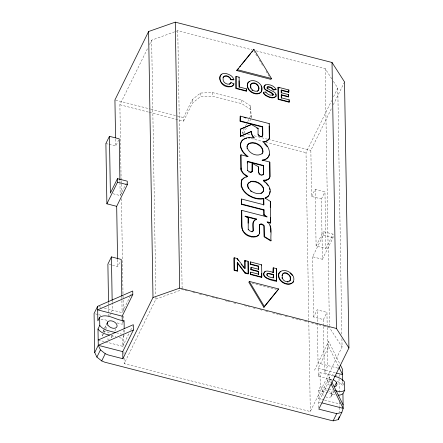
<?xml version="1.0" encoding="UTF-8"?>
<svg xmlns="http://www.w3.org/2000/svg" width="443" height="443" viewBox="0 0 443 443"><rect width="100%" height="100%" fill="white"/><g stroke="black" fill="none" stroke-linecap="round" stroke-linejoin="round"><path stroke-width="0.33" stroke-dasharray="2.21 1.66" d="M325.599 396.817A5.211 3.322 26.2 0 0 331.082 396.585L331.707 394.979L331.021 393.035A5.211 3.322 26.2 0 0 328.019 390.621M121.127 180.002L119.887 104.747L147.984 47.645M149.512 44.544L151.65 40.197L177.759 30.689L252.122 49.826M109.161 144.363L115.689 146.046L118.646 140.043M112.987 193.741L120.175 195.584L126.377 182.981M149.38 112.339L183.563 121.133L183.502 117.589L192.367 99.581L200.43 93.047L212.374 92.559L241.839 100.14L250.6 106.004L251.203 118.253L249.066 122.6M183.563 121.133L192.423 103.13L200.485 96.596L212.435 96.103L241.895 103.684L250.66 109.548L251.203 118.253M112.461 265.279L117.683 266.625L120.047 261.824M109.654 315.505L112.312 310.1L112.195 303.189M103.031 331.425L103.623 330.223M104.803 327.826L106.874 323.623M103.058 331.536L104.238 329.132M104.531 328.534L106.602 324.331M102.516 335.722L103.695 333.319M103.994 332.721L107.832 324.913M104.299 308.035L122.107 312.62L130.009 296.566M130.308 295.952L131.831 292.862M111.642 337.494L113.12 334.493M114.892 330.893L115.778 329.094M117.057 322.914L122.301 324.254L124.073 320.654M105.456 341.885L122.667 346.31L122.534 338.441L124.306 334.842M122.667 346.31L129.35 332.732M130.563 330.262L132.385 326.557M341.924 338.707L342.062 346.991L310.299 411.541L124.167 363.642L155.93 299.091L155.87 295.642M242.304 133.897L242.282 132.717L244.42 128.37M245.643 125.884L246.563 124.023M247.781 121.537L251.142 114.709M243.871 133.155L246.314 128.188M308.793 320.411L306.019 152.647L331.674 100.511M333.507 96.784L337.782 88.096L333.324 81.224M322.415 259.277L333.047 237.669L332.986 234.12L323.191 231.6L323.252 235.15L312.62 256.757L322.415 259.277L321.419 198.985L311.623 196.465L310.859 150.36L331.79 107.826M333.308 104.742L344.532 81.933M311.623 196.465L315.167 189.261L324.963 191.786L325.898 248.529L316.103 246.009L315.167 189.261M321.419 198.985L324.963 191.786M316.103 246.009L323.191 231.6M325.898 248.529L332.986 234.12M323.512 325.788L323.412 319.569L313.616 317.044L317.16 309.845L326.956 312.365L327.161 324.802M323.412 319.569L326.956 312.365M314.497 370.243L328.673 341.431L340.119 364.489M332.017 379.773L318.257 376.234L318.129 368.36L328.761 346.753L328.673 341.431M318.257 376.234L320.029 372.629L333.789 376.173M334.31 375.343L324.293 372.762L327.837 365.564L327.172 325.489M323.922 399.868L318.628 398.506L318.489 390.416L320.261 386.817L320.029 372.629M318.628 398.506L329.26 376.899L331.669 381.75M318.777 407.853L318.683 402.05L329.315 380.443L329.26 376.899M339.87 374.745L338.984 376.544L334.98 375.514M331.187 393.356L332.959 389.757M331.237 396.347L333.601 391.54M331.558 395.854L333.623 391.651M337.217 381.357A10.577 6.745 26.2 0 1 341.708 384.369L342.799 385.659L343.984 383.261M155.93 299.091L182.151 289.611L188.175 291.162M100.96 319.508L103.955 319.564L107.887 320.566M320.261 386.817L328.125 388.827M328.784 388.998L333.369 390.167M318.489 390.416L334.869 394.608M256.143 50.856L325.151 68.615L331.835 78.932M115.595 100.112L150.216 109.022M150.88 109.194L183.502 117.589M242.282 132.717L244.946 133.398M247.609 134.085L250.937 134.943M254.265 135.796L267.583 139.224M268.248 139.395L310.859 150.36M119.887 104.747L148.71 112.168M242.343 136.261L246.363 137.297M251.054 138.504L261.78 141.262M265.8 142.297L306.019 152.647M105.894 143.526L108.507 144.196M323.252 235.15L333.047 237.669M252.183 283.16L276.227 289.351M109.194 264.443L111.808 265.113M192.86 292.363L196.21 293.227M199.555 294.091L202.235 294.778M205.58 295.642L207.59 296.157M212.275 297.364L217.629 298.743M224.994 300.636L227.004 301.151M227.674 301.323L230.349 302.015M233.699 302.874L237.044 303.737M244.409 305.631L249.763 307.01M253.114 307.868L256.458 308.732M259.808 309.591L262.483 310.283M265.833 311.141L269.178 312.005M272.528 312.869L278.553 314.419M279.223 314.591L281.898 315.278M285.248 316.141L288.592 317M291.943 317.864L297.967 319.414M298.637 319.586L301.312 320.272M304.662 321.136L308.007 321.995M311.357 322.858L320.726 325.273M324.077 326.131L329.431 327.51L342.062 346.991M98.955 306.661L101.624 307.348M337.854 368.139L318.041 363.038L317.16 309.845M318.129 368.36L335.334 372.79M95.411 313.865L98.08 314.552M98.75 314.724L101.419 315.41M116.443 332.815L121.687 334.166M111.398 335.572L115.983 336.758M119.261 337.599L122.534 338.441M98.174 340.008L104.792 341.714M324.581 400.04L339.809 403.955M318.683 402.05L320.671 402.565M253.795 50.729L256.957 55.995M259.415 60.087L262.572 65.348M266.088 71.196L269.244 76.462M102.682 336.043L101.995 334.1M328.761 346.753L338.701 366.776M329.315 380.443L330.522 382.868M177.759 30.689L182.128 288.227M342.732 381.534L342.799 385.659M337.782 88.096L341.869 335.257M339.022 378.599L339.283 394.342M339.404 401.867L339.482 406.663M339.493 407.344L339.576 412.134M325.151 68.615L329.393 325.439M323.528 326.474L324.293 372.762M312.62 256.757L313.616 317.044M308.804 321.103L310.299 411.541M250.6 106.004L250.66 109.548M241.839 100.14L241.895 103.684M212.374 92.559L212.435 96.103M200.43 93.047L200.485 96.596M192.367 99.581L192.423 103.13M151.65 40.197L155.858 294.949M124.228 330.113L124.273 332.815M121.138 180.689L121.188 183.452M121.199 184.144L121.36 193.807M121.437 198.641L123.038 295.293M123.049 295.985L123.104 299.435M123.115 300.127L123.309 311.861M123.376 316.003L123.481 322.222M123.608 329.813L123.686 334.648M123.697 335.334L123.89 347.074M123.974 351.908L124.018 354.666M124.073 358.121L124.167 363.642M119.92 180.362L119.942 181.746M119.953 182.438L120.175 195.584M121.847 296.732L122.107 312.62M122.246 320.887L122.301 324.254M115.579 139.163L115.689 146.046M117.572 259.775L117.683 266.625M112.162 301.118L112.184 302.503M108.529 302.796L108.574 305.559M108.585 306.246L108.768 317.304M111.608 335.661A5.211 3.322 26.2 0 1 110.401 338.757M109.393 339.061A5.211 3.322 26.2 0 1 105.683 338.463M103.385 331.962A5.211 3.322 26.2 0 1 110.313 333.745M329.73 385.355A5.211 3.322 26.2 0 1 327.377 380.781A5.211 3.322 26.2 0 1 332.067 379.369M323.39 395.339A5.211 3.322 26.2 0 1 322.26 391.197A5.211 3.322 26.2 0 1 326.751 390.172"/><path stroke-width="0.66" d="M261.663 91.02L261.608 87.487M258.479 90.267C260.174 86.003 254.863 81.473 251.109 83.943M281.953 275.579C282.518 271.288 289.196 273.575 290.054 276.72A19.63 12.515 26.2 0 1 290.121 280.524M269.577 193.995L270.064 191.094M276.067 95.655L275.884 96.585C273.193 99.31 268.585 97.31 265.772 95.594A6.916 4.408 26.2 0 1 263.624 93.445L263.314 92.266L265.916 91.994L266.647 93.024A4.624 2.946 26.2 0 0 270.158 95.101L272.982 95.04L272.805 95.4L273.17 94.503C271.908 91.452 267.373 91.745 265.318 89.248A4.208 2.686 26.2 0 1 264.233 87.459L264.155 86.834A4.596 2.929 26.2 0 1 265.761 84.735C269.643 83.993 274.051 85.87 276.089 89.303L275.911 89.663L273.348 89.946L270.861 87.681L268.552 87.061L267.212 87.437L267.893 86.767L269.881 86.906L272.035 87.947L273.525 89.586L276.089 89.303M267.118 273.84L266.952 274.544C267.472 277.396 271.326 277.119 273.392 277.966L273.331 274.427L268.497 273.298L267.638 273.42L266.941 274.2L267.638 273.42M247.017 146.683L247.349 145.387L248.833 143.77C254.509 141.206 263.087 145.703 262.837 152.265M279.123 272.838C276.404 280.408 287.529 287.164 293.122 282.224M220.226 75.731C218.155 81.988 224.917 87.005 230.665 86.385A6.806 4.336 26.2 0 0 233.084 85.316L233.594 84.685M247.864 82.841C245.245 90.15 255.976 96.646 261.381 91.906M293.249 281.986L293.421 281.299M267.611 89.026L267.051 87.985L267.389 87.077M269.471 154.092C269.067 157.797 265.501 159.984 262.095 160.477L262.273 160.117C273.503 158.838 269.953 145.609 262.594 141.616C265.318 141.893 268.192 140.691 269.505 138.188L269.261 123.619L240.244 116.121L240.145 121.288L262.516 127.041L262.655 135.519M241.983 179.603C237.31 191.387 253.208 201.028 263.618 198.769L263.795 198.409C253.474 200.596 237.908 191.332 241.983 179.603L244.303 177.632L247.748 176.292L247.571 176.652L244.265 174.586L242.487 172.748L241.036 170.046L240.793 155.155L240.97 154.795L248.207 156.661C243.451 153.295 238.528 147.231 241.496 141.162C244.47 137.203 250.024 137.07 254.47 137.983C252.693 136.267 251.247 133.936 251.641 131.366L240.333 136.35L251.641 131.366M122.235 320.211L122.168 316.169L132.8 294.556L132.739 291.012L97.615 306.318L94.071 313.522L94.719 352.534L96.901 357.102L101.696 360.912L104.631 362.147L329.952 420.13L333.142 420.85L338.28 419.615L339.244 416.719M338.28 419.615L341.824 412.416L343.175 408.357L342.937 393.81L344.709 390.211L344.571 382.06L343.48 380.764A10.577 6.745 26.2 0 0 336.409 376.843L334.443 376.34M229.491 84.375L230.986 82.531L233.954 83.91L232.907 85.676A6.806 4.336 26.2 0 1 230.487 86.745C217.186 88.666 215.392 66.954 230.482 75.316A6.806 4.336 26.2 0 1 232.957 77.641L233.876 79.513L233.699 79.873L230.753 79.729C230.011 76.761 224.922 74.513 223.067 77.497M262.051 153.871L263.015 151.905C263.264 145.343 254.686 140.846 249.01 143.41L247.526 145.027L247.033 146.971C248.268 153.167 256.968 157.475 262.228 153.511M341.824 412.416L336.686 413.646L318.799 409.144L348.929 347.921L344.532 81.933L332.023 62.485L175.278 22.15L148.599 31.514L114.931 99.941L115.557 137.79M119.909 179.67L119.233 138.842L109.438 136.322L105.894 143.526L106.89 203.813L116.686 206.338L117.561 259.089M116.686 206.338L127.318 184.725L127.263 181.181L117.467 178.662L110.379 193.065L109.438 136.322M106.89 203.813L117.522 182.206L117.467 178.662M121.836 296.04L121.227 259.421L111.431 256.901L107.887 264.106L108.518 302.104M124.206 328.761L124.073 320.654C116.221 320.571 107.223 312.653 99.631 317.26L97.859 320.859L97.615 306.318M148.599 31.514L152.996 297.502L122.872 358.725L108.175 354.943L105.24 353.708L100.445 349.898L98.263 345.33L97.992 329.011L99.764 325.411L99.631 317.26M106.896 323.733L107.782 321.928M94.719 352.534L98.263 345.33L133.387 330.024L133.299 324.702L98.174 340.008M230.753 79.729L230.93 79.369C230.188 76.401 225.099 74.153 223.244 77.132A19.326 12.321 26.2 0 0 223.305 80.814C224.274 83.345 228.123 85.283 230.46 83.461M236.712 70.559L253.889 49.245L271.443 78.483L271 79.386L236.712 70.559L238.428 68.466M230.809 82.891L230.986 82.531M96.901 357.102L100.445 349.898M236.003 76.368L236.019 88.539L246.297 91.18L246.474 90.821L246.441 88.838L239.281 87L239.12 77.171L236.003 76.368L236.019 88.539M233.777 84.27L233.954 83.91M238.943 77.531L239.12 77.171M253.446 50.148L253.889 49.245M101.696 360.912L105.24 353.708M246.441 88.838L246.297 91.18M122.872 358.725L122.755 351.631L133.387 330.024M240.145 121.288L240.244 116.121M240.333 136.35L240.399 129.085L251.325 124.5L258.097 128.348L258.02 134.816M267.051 87.985L267.229 87.625C269.073 91.214 277.119 90.843 276.061 96.225C273.37 98.95 268.763 96.951 265.95 95.234A6.916 4.408 26.2 0 1 263.801 93.085L263.314 92.266M267.716 87.127L267.893 86.767M267.195 88.539L267.373 88.179M265.739 92.354L265.916 91.994M251.325 124.5L240.222 129.445M273.348 89.946L273.525 89.586M273.17 94.503L272.993 94.863L272.689 93.451M272.866 94.304L273.043 93.944M281.41 94.747L281.233 95.107L288.415 96.956L288.592 96.596L281.41 94.747L281.46 97.853L289.218 99.847L289.074 102.189L278.204 99.393L278.01 87.587L278.187 87.227L288.858 89.973L288.714 92.316L281.155 90.366L281.333 90.007L288.891 91.956M258.097 128.348L257.92 128.708L256.79 128.066M241.014 168.462L241.191 168.096M241.036 170.046L240.97 154.795M262.516 127.041L262.693 126.681L240.322 120.928M255.234 143.394L255.412 143.034M258.197 134.456L259.365 135.868L259.188 136.228L258.535 135.597M247.233 163.007L247.388 161.269L263.375 165.438L263.519 174.204L262.721 175.157M278.204 99.393L278.187 87.227M260.191 136.66L260.368 136.3L261.337 136.438L262.588 135.785M261.16 136.798L261.337 136.438M262.095 136.245L261.918 136.605L262.832 135.159L262.693 126.681M281.46 97.853L281.283 98.213L281.233 95.107M258.623 144.95L258.801 144.59M269.084 123.979L269.261 123.619M247.355 170.583L247.388 161.269M241.003 186.104L241.18 185.744M252.189 163.218L252.145 171.458L252.189 163.218L258.646 166.911C257.516 169.824 259.089 177.682 263.519 174.204M288.858 89.973L288.714 92.316M249.021 172.233L249.199 171.873L251.469 172.05L251.973 171.591M281.333 90.007L281.377 92.764L288.559 94.614L288.415 96.956M250.456 172.2L250.278 172.56L251.469 172.05M268.646 139.423L268.823 139.063M263.762 142.004C266.215 141.849 268.458 140.442 269.505 138.188M289.041 100.207L289.218 99.847M263.795 198.409L263.901 204.782L241.54 199.029L241.441 204.367L263.806 210.12L263.89 215.126L266.525 216.92M248.191 183.419L251.436 181.265C256.447 180.689 261.547 183.601 263.651 188.181L263.685 190.064A9.153 5.837 26.2 0 1 258.74 193.669C253.651 193.574 247.371 189.947 247.809 184.21M258.468 167.271L258.646 166.911M248.274 188.38L248.451 188.02M241.441 204.367L241.54 199.029M258.961 174.005L259.138 173.645M263.341 174.564L263.375 165.438M251.259 181.624L255.55 181.89L255.727 181.53M241.618 204.007L263.984 209.76L264.067 214.766L267.229 216.92L241.723 210.353L241.546 210.713C241.861 220.47 238.412 234.635 251.447 236.889C254.675 237.564 258.706 236.64 259.714 233.062L259.576 224.684L260.861 223.997L261.874 224.053L263.812 225.194L264.211 226.163L264.205 236.844L270.867 240.998L271.044 240.638C270.152 234.508 273.303 225.958 267.09 221.793L270.717 222.724L270.54 223.084L267.522 222.308M259.764 174.786L259.941 174.426M261.082 175.367L261.259 175.007M262.273 160.117L269.787 162.049L269.848 176.846A9.436 6.014 26.2 0 1 266.332 180.295L263.591 180.617M245.007 216.461L256.458 219.412L256.635 219.052L245.184 216.101L248.218 218.111L248.119 223.172M260.921 193.497A9.153 5.837 26.2 0 0 263.507 190.424L263.651 188.181M243.135 231.728L243.312 231.368L242.028 228.582L241.723 210.353M248.307 273.553L248.102 261.326L244.918 260.506L245.051 268.718L237.293 258.54L234.17 257.737L233.993 258.097L234.192 270.33L237.382 271.149L237.559 270.789L237.42 262.577L245.184 272.75L248.307 273.553L248.13 273.918L245.007 273.109L237.243 262.937L237.42 262.577M248.23 229.895L248.218 218.111M263.624 199.034L263.801 198.674M254.548 220.509L254.725 220.149M247.648 235.515L247.825 235.155L245.516 233.583L243.312 231.368M266.165 197.783L266.343 197.423M256.22 219.645L256.635 219.052M237.293 258.54L237.116 258.9L238.34 260.512M253.114 222.491L253.246 230.714L251.884 231.888L252.488 231.65M253.246 230.714L253.069 231.074C253.296 227.259 251.181 220.653 256.397 219.285M234.192 270.33L234.17 257.737M263.806 210.12L263.984 209.76M251.447 236.889L251.624 236.529C254.033 236.883 256.785 236.795 258.629 234.978M268.674 195.823L265.019 198.049L270.363 201.415L270.28 207.274M263.89 215.126L264.067 214.766M259.537 233.422L259.576 224.684M260.152 224.645L260.329 224.285M259.399 225.044L260.861 223.997M260.683 224.357L261.697 224.413L261.874 224.053M244.863 268.392L244.918 260.506M264.205 236.844L263.812 225.194M248.102 261.326L248.13 273.918M250.367 261.907L250.223 264.321L258.258 266.387L258.313 269.604L258.435 266.027L250.4 263.962L250.367 261.907L261.63 264.803L261.83 277.036L261.652 277.396L250.6 274.549L250.744 272.135L258.574 274.151L258.396 274.51L258.524 271.293L251.087 269.383L251.048 267.328L258.49 269.244M245.007 273.109L245.184 272.75M250.223 264.321L250.4 263.962M251.048 267.328L250.91 269.743L258.347 271.653M250.91 269.743L251.087 269.383M250.6 274.549L250.744 272.135M249.287 281.405L248.844 282.302L263.89 307.364L278.675 288.963L249.287 281.405L264.333 306.462L263.89 307.364M258.258 266.387L258.435 266.027M261.453 265.163L261.63 264.803M266.963 275.701L267.14 275.341M267.461 273.78L268.497 273.298M273.226 267.788L273.121 272.733L273.226 267.788L276.449 268.619L276.476 281.211C273.397 281.012 258.778 277.512 265.102 271.631M273.204 277.739L273.331 274.427M276.449 268.619L276.476 281.211M334.437 386.756L336.503 382.553M333.142 420.85L336.686 413.646M289.705 281.216L290.298 280.164A19.63 12.515 26.2 0 0 290.231 276.36C281.012 264.421 278.304 285.231 289.883 280.856M253.258 221.954L255.19 219.955M251.796 171.95L252.322 171.098M239.718 66.899L240.577 65.846M241.435 64.8L250.445 53.808M251.729 52.241L252.588 51.194M264.333 306.462L278.675 288.963M220.337 75.509L221.86 74.274M247.98 82.619L249.503 81.39M279.245 272.6L280.823 271.326M241.806 179.963L244.126 177.992M258.263 90.582C255.844 92.327 251.973 90.555 250.948 87.924A18.955 12.083 26.2 0 1 250.888 84.248M257.466 91.396C262.511 87.509 254.011 79.197 250.71 84.607A18.955 12.083 26.2 0 0 250.771 88.284M344.709 390.211C342.062 392.371 338.319 391.584 335.334 390.671M342.937 393.81L339.831 395.167L338.037 395.134M244.265 139.085L243.052 139.728L241.319 141.522C238.439 147.369 242.986 153.35 247.593 156.667M265.285 198.204C268.596 197.312 270.086 193.907 270.241 190.734A14.957 9.536 26.2 0 0 265.822 182.45L263.275 180.24L266.509 179.936M132.8 294.556L97.676 309.862L122.168 316.169M251.436 181.265L248.368 183.059L247.631 184.57L247.654 186.293M152.996 297.502L179.681 288.138L336.425 328.473L348.929 347.921M244.874 138.764L246.613 138.249M245.976 177.028L247.039 176.779M248.567 137.972L249.946 137.873M287.247 281.947L288.227 281.925M230.93 79.369L233.876 79.513M252.061 231.528L250.134 231.124L248.407 229.535M268.32 273.658L273.154 274.787M237.155 69.662L271.443 78.483M278.01 87.587L279.345 87.93M236.197 88.179L246.474 90.821M278.381 99.033L289.251 101.829M117.522 182.206L127.318 184.725M244.741 260.866L246.015 261.193M273.298 272.373C270.712 271.775 264.161 269.023 263.723 273.713C264.526 279.55 272.606 279.273 276.654 280.851M234.369 269.97L237.559 270.789M250.777 274.189L261.83 277.036M336.663 373.128L342.616 374.662L339 367.38M115.789 332.649L107.926 330.622A10.577 6.745 26.2 0 1 100.86 326.707L99.764 325.411M109.432 335.069L106.154 334.227A10.577 6.745 26.2 0 1 99.088 330.306L97.992 329.011M98.263 345.33L122.755 351.631M321.995 402.903L343.175 408.357L331.126 384.087M244.021 117.5L245.998 118.015M247.211 161.629L263.197 165.798M247.825 235.155L251.624 236.529M255.55 181.89C258.978 182.942 261.957 185.246 263.474 188.541M259.365 135.868L260.368 136.3M261.697 224.413L263.635 225.553M264.382 236.484L271.044 240.638M247.748 176.292L244.442 174.226L242.664 172.388L241.214 169.686M249.199 171.873L247.532 170.223M272.511 93.811L265.141 89.608A4.208 2.686 26.2 0 1 264.056 87.819L263.978 87.193A4.596 2.929 26.2 0 1 265.584 85.095M290.193 273.226L292.391 275.358M251.84 89.946L252.66 90.593M263.602 181.043L265.13 182.372M250.505 190.944L251.286 191.647M264.482 143.682L267.14 146.644M253.922 137.923C252.272 136.317 251.12 134.079 251.463 131.726M241.202 264.261L242.016 265.329M242.836 266.398L243.65 267.472M340.423 365.098L342.528 369.346L342.721 380.847M331.968 382.359L343.115 404.808M261.104 85.997L261.414 86.734M269.925 225.72L270.645 227.475L270.723 232.21M275.729 94.254L275.978 94.935M247.809 186.819L248.119 187.86M246.978 147.824L247.233 148.82M281.981 277.484L282.141 278.475M332.023 62.485L336.425 328.473M289.052 100.871L289.074 102.189M288.559 94.614L288.592 96.596M281.155 90.366L281.2 93.124M269.787 162.049L270.025 176.486A9.436 6.014 26.2 0 1 266.509 179.936M269.117 125.967L269.327 138.554M270.363 201.415L270.717 222.724M270.446 217.585L270.54 223.084M263.618 198.769L263.723 205.142M261.586 273.32L261.652 277.396M258.49 168.567L258.562 173.108M258.524 271.293L258.574 274.151M240.399 129.085L240.51 135.99M238.993 80.809L239.104 87.36M237.243 262.937L237.382 271.149M175.278 22.15L179.681 288.138M111.431 256.901L112.151 300.426M334.626 386.617A5.211 3.322 26.2 0 0 336.398 385.775L337.023 384.175L336.337 382.231A5.211 3.322 26.2 0 0 333.335 379.812M266.082 183.241A14.957 9.536 26.2 0 1 267.987 185.512M269.565 188.546A14.957 9.536 26.2 0 1 269.914 189.837M247.521 83.86C245.129 91.424 258.706 98.163 261.841 90.66C264.233 83.101 250.66 76.351 247.521 83.86M278.774 273.885C276.299 281.715 290.337 288.703 293.598 280.94C296.074 273.115 282.03 266.138 278.774 273.885M107.461 322.421L107.311 323.296L107.998 325.24A5.211 3.322 26.2 0 0 115.407 328.08A5.211 3.322 26.2 0 0 115.313 322.648A5.211 3.322 26.2 0 0 107.937 321.69L107.461 322.421"/></g></svg>
